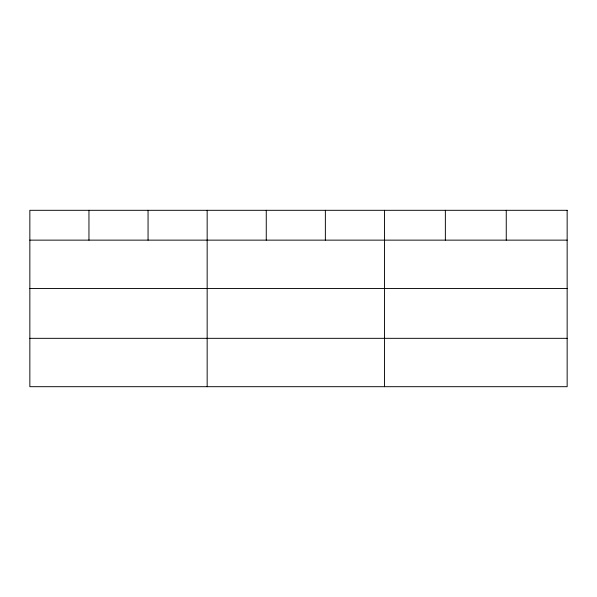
<?xml version="1.0" encoding="UTF-8"?>
<svg xmlns="http://www.w3.org/2000/svg" width="597" height="597" viewBox="0 0 597 597"><rect width="100%" height="100%" fill="white"/><g stroke="black" fill="none" stroke-linecap="round" stroke-linejoin="round"><path stroke-width="0.9" d="M29.85 240.136L567.15 240.136M29.85 288.5L567.15 288.5M29.85 338.327L567.15 338.327M506.256 210.308L506.256 240.136M445.362 210.308L445.362 240.136M384.468 210.308L384.468 386.692M325.365 210.308L325.365 240.136M266.262 210.308L266.262 240.136M207.159 210.308L207.159 386.692M148.056 210.308L148.056 240.136M88.953 210.308L88.953 240.136M567.15 210.308L29.85 210.308L29.85 386.692L567.15 386.692L567.15 210.308"/></g></svg>
